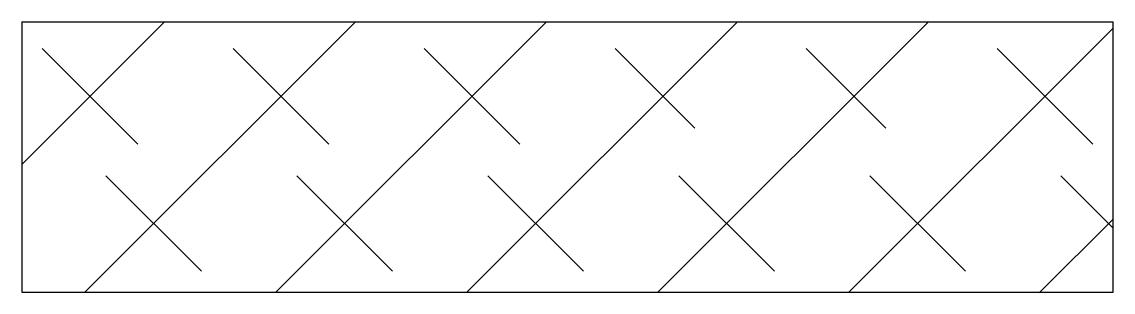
# Model space of a CAD drawing. Header units: metres. Extents: x 53822 to 55879, y 11405 to 11915.
import ezdxf

# ---------------------------------------------------------------- set-up
doc = ezdxf.new("R2010")
doc.units = ezdxf.units.M
doc.layers.add('LAYER1', color=1, linetype='Continuous')

msp = doc.modelspace()

# ---------------------------------------------------------------- linework, layer by layer
for p, q in [((53822.01, 11645.61), (54091.02, 11914.62)), ((53941.02, 11404.62), (54451.02, 11914.62)), ((54301.02, 11404.62), (54811.02, 11914.62)), ((54661.02, 11404.62), (55171.02, 11914.62)), ((55021.02, 11404.62), (55531.02, 11914.62)), ((55381.02, 11404.62), (55879.03, 11902.63)), ((53860.52, 11864.12), (54040.52, 11684.12)), ((54220.52, 11864.12), (54400.52, 11684.12)), ((54580.52, 11864.12), (54760.52, 11684.12)), ((54940.52, 11864.12), (55090.52, 11714.12)), ((55300.52, 11864.12), (55450.52, 11714.12)), ((55660.52, 11864.12), (55840.52, 11684.12)), ((53980.52, 11624.12), (54160.52, 11444.12)), ((54340.52, 11624.12), (54520.52, 11444.12)), ((54700.52, 11624.12), (54880.52, 11444.12)), ((55060.52, 11624.12), (55240.52, 11444.12)), ((55420.52, 11624.12), (55600.52, 11444.12)), ((55780.52, 11624.12), (55879.03, 11525.61)), ((55741.02, 11404.62), (55879.03, 11542.63))]:
    msp.add_line(p, q)
at = {"layer": 'LAYER1'}
for p, q in [((53822.01, 11914.62), (53822.01, 11404.62)), ((53822.01, 11914.62), (55879.03, 11914.62)), ((55879.03, 11404.62), (55879.03, 11914.62)), ((53822.01, 11404.62), (55879.03, 11404.62))]:
    msp.add_line(p, q, dxfattribs=at)

doc.saveas('drawing.dxf')
